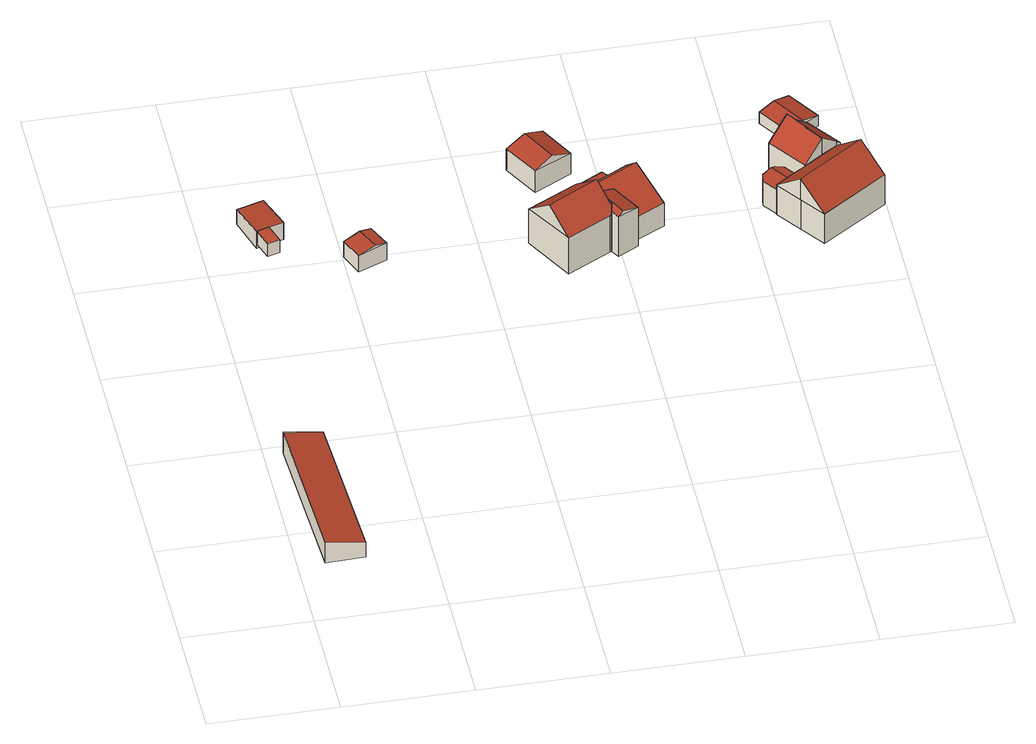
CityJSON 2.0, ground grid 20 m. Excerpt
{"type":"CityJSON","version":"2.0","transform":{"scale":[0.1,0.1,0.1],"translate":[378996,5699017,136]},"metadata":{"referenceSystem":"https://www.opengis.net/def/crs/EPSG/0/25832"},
"CityObjects":{
"building1":{"type":"Building","attributes":{"Gemeindeschluessel":"05911000","Geometrietyp2DReferenz":"3000","function":"51009_1610","roofType":"2100","measuredHeight":3.94},"geometry":[{"type":"Solid","lod":"2","boundaries":[[[[0,1,2,3]],[[4,5,1,0]],[[6,7,5,4]],[[3,2,7,6]],[[4,0,3,6]],[[1,5,7,2]]]],"semantics":{"surfaces":[{"type":"WallSurface"},{"type":"RoofSurface"},{"type":"GroundSurface"}],"values":[[0,0,0,0,1,2]]}}]},
"building2":{"type":"Building","attributes":{"Gemeindeschluessel":"05911000","Geometrietyp2DReferenz":"3000","function":"31001_2723","roofType":"1000","measuredHeight":2.41,"storeysAboveGround":1},"geometry":[{"type":"Solid","lod":"2","boundaries":[[[[8,9,10,11]],[[12,13,9,8]],[[14,15,13,12]],[[11,10,15,14]],[[12,8,11,14]],[[9,13,15,10]]]],"semantics":{"surfaces":[{"type":"WallSurface"},{"type":"RoofSurface"},{"type":"GroundSurface"}],"values":[[0,0,0,0,1,2]]}}]},
"building3":{"type":"Building","attributes":{"Gemeindeschluessel":"05911000","Geometrietyp2DReferenz":"3000","function":"31001_2723","roofType":"2100","measuredHeight":3.18,"storeysAboveGround":1},"geometry":[{"type":"Solid","lod":"2","boundaries":[[[[16,17,18,19]],[[20,21,17,16]],[[22,23,21,20]],[[24,25,23,22]],[[19,18,25,24]],[[22,20,16,19,24]],[[17,21,23,25,18]]]],"semantics":{"surfaces":[{"type":"WallSurface"},{"type":"RoofSurface"},{"type":"GroundSurface"}],"values":[[0,0,0,0,0,1,2]]}}]},
"building4":{"type":"Building","attributes":{"Gemeindeschluessel":"05911000","Geometrietyp2DReferenz":"3000","function":"31001_2723","roofType":"3100","measuredHeight":3.57,"storeysAboveGround":1},"geometry":[{"type":"Solid","lod":"2","boundaries":[[[[26,27,28,29]],[[30,31,27,26]],[[32,33,31,30]],[[29,28,33,32]],[[26,34,30]],[[32,35,29]],[[29,35,34,26]],[[30,34,35,32]],[[27,31,33,28]]]],"semantics":{"surfaces":[{"type":"WallSurface"},{"type":"RoofSurface"},{"type":"GroundSurface"}],"values":[[0,0,0,0,0,0,1,1,2]]}}]},
"building5":{"type":"Building","attributes":{"Gemeindeschluessel":"05911000","Geometrietyp2DReferenz":"3000","function":"31001_2463","roofType":"5000","measuredHeight":5.2,"storeysAboveGround":1},"geometry":[{"type":"Solid","lod":"2","boundaries":[[[[36,37,38,39]],[[40,41,37,36]],[[42,43,41,40]],[[39,38,43,42]],[[44,45,39,42]],[[40,36,45,44]],[[39,45,36]],[[40,44,42]],[[37,41,43,38]]]],"semantics":{"surfaces":[{"type":"WallSurface"},{"type":"RoofSurface"},{"type":"GroundSurface"}],"values":[[0,0,0,0,1,1,0,0,2]]}}]},
"building6":{"type":"Building","attributes":{"Gemeindeschluessel":"05911000","Geometrietyp2DReferenz":"3000","function":"31001_1010"},"address":[{"country":"Germany","locality":"Bochum","thoroughfareNumber":"85b","thoroughfareName":"Im Mailand"}],"children":["building6-1","building6-2","building6-3","building6-4"]},
"building6-1":{"type":"BuildingPart","attributes":{"roofType":"2100","measuredHeight":4.2,"storeysAboveGround":1},"parents":["building6"],"geometry":[{"type":"Solid","lod":"2","boundaries":[[[[46,47,48,49]],[[50,51,52,53]],[[49,48,51,50]],[[53,46,49,50]],[[47,52,51,48]],[[47,46,53,52]]]],"semantics":{"surfaces":[{"type":"WallSurface"},{"type":"RoofSurface"},{"type":"GroundSurface"},{"type":"ClosureSurface"}],"values":[[0,0,0,1,2,3]]}}]},
"building6-2":{"type":"BuildingPart","attributes":{"roofType":"5000","measuredHeight":7.24,"storeysAboveGround":1},"parents":["building6"],"geometry":[{"type":"Solid","lod":"2","boundaries":[[[[54,53,52,55,56]],[[57,58,47,46,59]],[[60,61,58,57]],[[62,63,61,60]],[[64,65,63,62]],[[66,67,68,69,70,71,72]],[[60,72,71,73,74,75,76,62]],[[76,64,62]],[[69,68,54,56]],[[68,67,59,54]],[[67,66,57,59]],[[66,72,60,57]],[[77,55,52,47,58,61,63,65,78]],[[78,79,80,77]],[[77,80,56,55]],[[53,54,59,46]],[[47,52,53,46]],[[65,64,79,78]],[[64,76,75,79]],[[75,74,80,79]],[[71,70,73]],[[73,70,69,56,80,74]]]],"semantics":{"surfaces":[{"type":"WallSurface"},{"type":"RoofSurface"},{"type":"GroundSurface"},{"type":"ClosureSurface"}],"values":[[0,0,0,0,0,1,1,0,0,0,0,0,2,3,3,0,3,3,3,3,0,3]]}}]},
"building6-3":{"type":"BuildingPart","attributes":{"roofType":"5000","measuredHeight":8.18,"storeysAboveGround":1},"parents":["building6"],"geometry":[{"type":"Solid","lod":"2","boundaries":[[[[81,82,83,84,85]],[[85,84,86,87]],[[88,89,90,91,92,81,85]],[[87,93,89,88]],[[87,88,85]],[[90,89,93]],[[83,94,77,78,65,86,84]],[[82,81,92,95]],[[94,83,82,95]],[[95,92,91]],[[95,96,74,80,77,94]],[[96,95,91,90]],[[75,74,96,90,93]],[[78,77,80,79]],[[80,74,75,79]],[[65,64,76,75,93,87,86]],[[78,79,64,65]],[[79,75,76,64]]]],"semantics":{"surfaces":[{"type":"WallSurface"},{"type":"RoofSurface"},{"type":"GroundSurface"},{"type":"ClosureSurface"}],"values":[[0,0,1,1,0,0,2,0,3,0,3,3,0,3,3,0,3,3]]}}]},
"building6-4":{"type":"BuildingPart","attributes":{"roofType":"5000","measuredHeight":10.25,"storeysAboveGround":1},"parents":["building6"],"geometry":[{"type":"Solid","lod":"2","boundaries":[[[[97,98,99,100]],[[101,102,98,97]],[[103,69,56,55,102,101]],[[104,105,83,82]],[[100,99,105,104]],[[106,103,101,97,107]],[[82,95,91,106,107,100,104]],[[100,107,97]],[[98,102,55,77,94,83,105,99]],[[73,96,74]],[[69,103,70]],[[55,56,80,77]],[[56,69,70,73,74,80]],[[77,80,74,96,95,94]],[[83,94,95,82]],[[91,90,96,73,70,103,106]],[[91,95,96,90]]]],"semantics":{"surfaces":[{"type":"WallSurface"},{"type":"RoofSurface"},{"type":"GroundSurface"},{"type":"ClosureSurface"}],"values":[[0,0,0,0,0,1,1,0,2,0,0,3,3,3,3,0,3]]}}]},
"building7":{"type":"Building","attributes":{"Gemeindeschluessel":"05911000","Geometrietyp2DReferenz":"3000","function":"31001_1010"},"address":[{"country":"Germany","locality":"Bochum","thoroughfareNumber":"85c","thoroughfareName":"Im Mailand"}],"children":["building7-1","building7-2"]},
"building7-1":{"type":"BuildingPart","attributes":{"roofType":"5000","measuredHeight":9.49,"storeysAboveGround":1},"parents":["building7"],"geometry":[{"type":"Solid","lod":"2","boundaries":[[[[108,109,110,111]],[[112,113,114,109,108]],[[115,116,117,118,119,120]],[[121,122,116,115]],[[123,124,122,121]],[[125,126,124,123]],[[127,128,126,125]],[[129,130,128,127]],[[111,110,130,129]],[[131,132,133,134,135,136,137,138,139]],[[136,140,127,137]],[[140,129,127]],[[140,136,111,129]],[[137,127,125]],[[138,137,125,123]],[[139,138,123,121]],[[136,135,108,111]],[[135,134,112,108]],[[134,133,120,112]],[[133,132,115,120]],[[132,131,115]],[[131,139,121,115]],[[109,114,117,116,122,124,126,128,130,110]],[[141,113,112,120,119]],[[117,114,113,118]],[[113,141,119,118]]]],"semantics":{"surfaces":[{"type":"WallSurface"},{"type":"RoofSurface"},{"type":"GroundSurface"},{"type":"ClosureSurface"}],"values":[[0,0,0,0,0,0,0,0,0,1,1,0,0,0,0,0,0,0,0,0,0,0,2,0,3,3]]}}]},
"building7-2":{"type":"BuildingPart","attributes":{"roofType":"5000","measuredHeight":5.06,"storeysAboveGround":1},"parents":["building7"],"geometry":[{"type":"Solid","lod":"2","boundaries":[[[[142,143,144,145]],[[146,147,143,142]],[[118,117,147,146]],[[148,149,114,113]],[[145,144,149,148]],[[148,113,141,150,151]],[[152,150,141,119,153]],[[153,119,118,146]],[[152,153,146,142]],[[151,150,152,142,145]],[[151,145,148]],[[143,147,117,114,149,144]],[[117,118,113,114]],[[119,141,113,118]]]],"semantics":{"surfaces":[{"type":"WallSurface"},{"type":"RoofSurface"},{"type":"GroundSurface"},{"type":"ClosureSurface"}],"values":[[0,0,0,0,0,1,1,0,0,0,0,2,3,3]]}}]},
"building8":{"type":"Building","attributes":{"Gemeindeschluessel":"05911000","Geometrietyp2DReferenz":"3000","function":"31001_1010"},"children":["building8-1","building8-2"]},
"building8-1":{"type":"BuildingPart","attributes":{"roofType":"2100","measuredHeight":9.33,"storeysAboveGround":2},"parents":["building8"],"geometry":[{"type":"Solid","lod":"2","boundaries":[[[[154,155,156,157]],[[158,159,155,154]],[[160,161,159,158]],[[162,163,164,161,160]],[[160,158,154,157,165,162]],[[155,159,161,164,156]],[[163,162,165]],[[156,164,163,165,157]]]],"semantics":{"surfaces":[{"type":"WallSurface"},{"type":"RoofSurface"},{"type":"GroundSurface"},{"type":"ClosureSurface"}],"values":[[0,0,0,0,1,2,0,3]]}}]},
"building8-2":{"type":"BuildingPart","attributes":{"roofType":"2100","measuredHeight":9.46,"storeysAboveGround":2},"parents":["building8"],"geometry":[{"type":"Solid","lod":"2","boundaries":[[[[166,167,164,163]],[[168,169,167,166]],[[170,171,169,168]],[[172,156,171,170]],[[157,156,172]],[[170,168,166,163,165,172]],[[164,167,169,171,156]],[[157,172,165]],[[164,156,157,165,163]]]],"semantics":{"surfaces":[{"type":"WallSurface"},{"type":"RoofSurface"},{"type":"GroundSurface"},{"type":"ClosureSurface"}],"values":[[0,0,0,0,0,1,2,0,3]]}}]},
"building9":{"type":"Building","attributes":{"Gemeindeschluessel":"05911000","Geometrietyp2DReferenz":"3000","function":"51009_1611","roofType":"3100","measuredHeight":2.72},"geometry":[{"type":"Solid","lod":"2","boundaries":[[[[173,174,175,176]],[[177,178,174,173]],[[179,180,178,177]],[[176,175,180,179]],[[173,181,177]],[[179,182,176]],[[176,182,181,173]],[[177,181,182,179]],[[174,178,180,175]]]],"semantics":{"surfaces":[{"type":"WallSurface"},{"type":"RoofSurface"},{"type":"GroundSurface"}],"values":[[0,0,0,0,0,0,1,1,2]]}}]}
},
"vertices":[
[66,270,127],[66,270,99],[6,268,99],[6,268,138],[78,11,127],[78,11,99],[18,9,138],[18,9,99],
[89,797,83],[89,797,59],[70,791,59],[70,791,83],[99,765,83],[99,765,59],[80,759,83],[80,759,59],
[52,852,77],[52,852,50],[70,791,50],[70,791,82],[94,865,77],[94,865,50],[112,804,82],[112,804,50],[89,797,82],[89,797,50],
[246,708,100],[246,708,68],[230,745,68],[230,745,100],[201,689,98],[201,689,68],[186,726,98],[186,726,68],[228,700,104],[212,737,104],
[521,929,88],[521,929,49],[461,898,49],[461,898,89],[551,871,88],[551,871,49],[492,840,89],[492,840,49],[521,856,101],[491,913,101],
[599,803,89],[599,803,47],[588,823,47],[588,823,86],[544,799,86],[544,799,47],[555,779,47],[555,779,89],
[555,779,90],[540,771,47],[540,771,90],[623,816,90],[623,816,47],[599,803,90],[662,731,90],[662,731,47],[617,707,90],[617,707,47],[609,706,90],[609,706,47],[623,816,99],[599,803,99],[555,779,99],[540,771,99],[550,754,116],[552,750,120],[633,794,120],[555,745,117],[564,728,109],[589,742,109],[609,706,92],[564,728,47],[589,742,47],[589,742,90],[564,728,90],
[576,689,122],[576,689,116],[576,689,47],[584,675,47],[584,675,122],[616,693,47],[616,693,120],[591,679,129],[565,728,129],[564,728,129],[575,708,129],[579,702,129],[589,742,120],[579,702,47],[579,702,123],[564,728,119],
[461,731,111],[461,731,47],[505,650,47],[505,650,115],[539,773,111],[539,773,47],[540,771,113],[574,688,115],[574,688,47],[562,732,150],[484,688,150],
[837,772,62],[837,772,7],[865,733,7],[865,733,62],[838,773,62],[838,773,53],[838,773,7],[886,806,62],[886,806,7],[873,798,7],[873,798,53],[873,798,55],[873,798,62],[915,826,62],[915,826,7],[940,843,62],[940,843,7],[968,804,62],[968,804,7],[996,765,62],[996,765,7],[893,694,62],[893,694,7],[886,806,64],[886,806,63],[873,798,63],[838,773,63],[837,772,63],[865,733,102],[968,804,102],[940,843,64],[915,826,64],[893,694,63],[859,788,58],
[844,823,53],[844,823,7],[824,809,7],[824,809,53],[858,820,53],[858,820,7],[822,796,53],[822,796,7],[838,819,58],[824,809,55],[844,823,56],[858,820,55],
[908,902,64],[908,902,3],[879,882,3],[879,882,94],[946,848,64],[946,848,3],[940,843,71],[940,843,3],[915,826,96],[915,826,95],[915,826,3],[908,837,95],
[886,806,65],[886,806,3],[844,866,65],[844,866,3],[875,888,97],[875,888,3],[879,882,97],
[937,967,20],[937,967,0],[904,1020,0],[904,1020,20],[888,936,21],[888,936,0],[854,990,21],[854,990,0],[912,952,27],[879,1005,27]
]}
